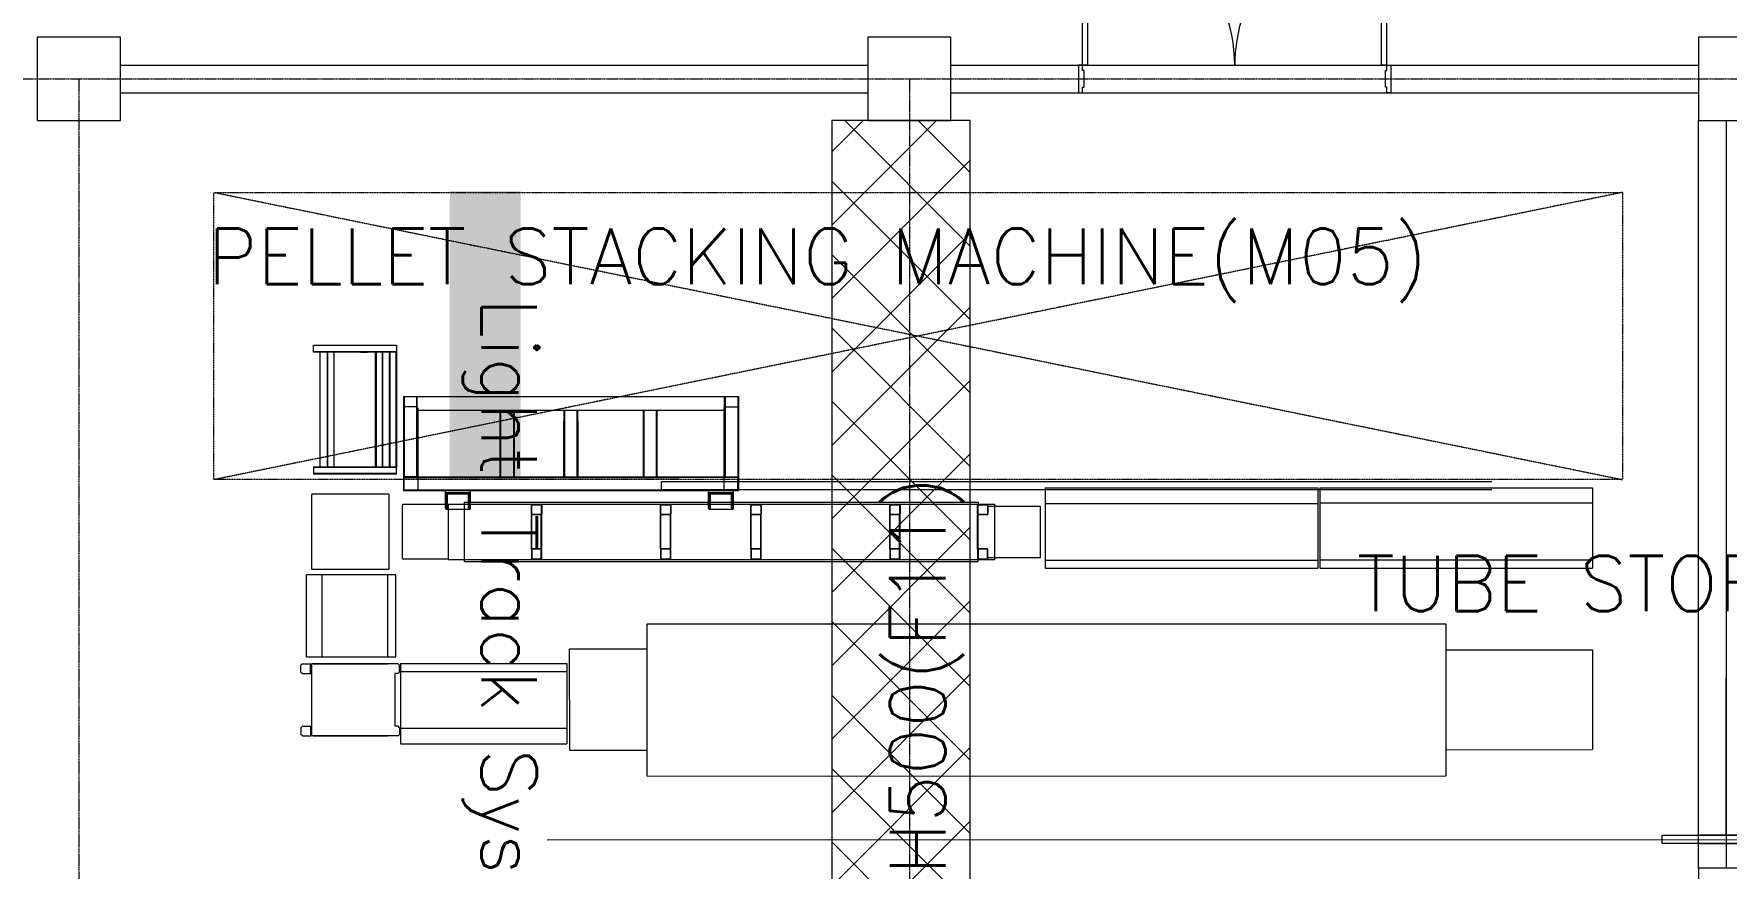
# Model space of a CAD drawing. Extents: x -59767 to 1106559, y -1290 to 1129522.
# Drawn here: x 110533 to 122758, y 260745 to 266770 of the extents above; entities that cross this region are included whole.
import ezdxf
from ezdxf.enums import TextEntityAlignment as Align

# ---------------------------------------------------------------- set-up
doc = ezdxf.new("R2010")
doc.units = 0
for name, pattern in [('CENTER', [2, 1.25, -0.25, 0.25, -0.25]), ('HID', [3, 2, -1]), ('HIDDEN', [0.375, 0.25, -0.125])]:
    doc.linetypes.add(name, pattern=pattern)
for name, color, linetype, lineweight in [('00_Crane', 1, 'CONTINUOUS', 15), ('COLUMN', 2, 'CONTINUOUS', 9), ('TEXT', 3, 'CONTINUOUS', 9), ('TRENCH', 9, 'CONTINUOUS', 9), ('WALL', 7, 'CONTINUOUS', 9), ('WALL_200', 3, 'CONTINUOUS', 9), ('중간선', 5, 'CONTINUOUS', 9), ('중심선', 1, 'CENTER', 9)]:
    doc.layers.add(name, color=color, linetype=linetype, lineweight=lineweight)
doc.styles.get("Standard").update_dxf_attribs({"font": 'romans.shx', "bigfont": 'whtgtxt.shx'})

# ---------------------------------------------------------------- blocks, each defined once
blk = doc.blocks.new('column600')
at = {"layer": 'COLUMN', "linetype": 'Continuous'}
blk.add_lwpolyline([(-300, -300), (300, -300), (300, 300), (-300, 300)], close=True, dxfattribs=at)

msp = doc.modelspace()

# ---------------------------------------------------------------- hatches: boundary and pattern name
at = {"layer": 'TRENCH'}
h = msp.add_hatch(dxfattribs=at)
h.set_pattern_fill('ANSI37', color=256, scale=3000)
h.set_pattern_definition([(45, (80395.02, 245394.85), (-265.165, 265.165), []), (135, (80395.02, 245394.85), (-265.165, -265.165), [])])
h.paths.add_polyline_path([(116298.2, 266144.8), (116298.2, 250644.9), (117298.2, 250644.9), (117298.2, 266144.8)])
at = {"layer": '중간선'}
h = msp.add_hatch(color=1, dxfattribs=at)
h.dxf.hatch_style = 1
h.paths.add_polyline_path([(113538.2, 263550.7), (114051, 263550.7), (114051, 265634.5), (113538.2, 265634.5)])

# ---------------------------------------------------------------- linework, layer by layer
at = {"layer": '00_Crane', "linetype": 'HID'}
for p, q in [((111834.4, 265624.9), (122008.5, 263550.7)), ((122008.5, 265624.9), (111834.4, 263550.7))]:
    msp.add_line(p, q, dxfattribs=at)
msp.add_lwpolyline([(111834.4, 265624.9), (122008.5, 265624.9), (122008.5, 263550.7), (111834.4, 263550.7)], close=True, dxfattribs=at)
at = {"layer": 'TRENCH'}
msp.add_lwpolyline([(117298.2, 266144.8), (116298.2, 266144.8), (116298.2, 250644.9), (117298.2, 250644.9)], close=True, dxfattribs=at)
at = {"layer": 'WALL', "color": 0}
for p, q in [((118108.2, 266544.9, -0.2), (118108.2, 267644.9, -0.2)), ((118148.2, 266544.9, -0.2), (118148.2, 267644.9, -0.2)), ((120268.2, 266544.9, -0.2), (120268.2, 267644.9, -0.2)), ((120308.2, 266544.9, -0.2), (120308.2, 267644.9, -0.2)), ((118080.2, 266524.9, -0.2), (118080.2, 266364.9, -0.2)), ((118148.2, 266544.9, -0.2), (118108.2, 266544.9, -0.2)), ((120308.2, 266544.9, -0.2), (120268.2, 266544.9, -0.2)), ((120336.2, 266524.9, -0.2), (120336.2, 266364.9, -0.2))]:
    msp.add_line(p, q, dxfattribs=at)
at = {"layer": 'WALL', "color": 0, "elevation": -0.2}
for points in [[(118080.2, 266544.9), (118080.2, 266344.9), (118108.2, 266344.9), (118108.2, 266384.9), (118120.2, 266384.9), (118120.2, 266504.9), (118108.2, 266504.9), (118108.2, 266544.9)], [(120336.2, 266544.9), (120336.2, 266344.9), (120308.2, 266344.9), (120308.2, 266384.9), (120296.2, 266384.9), (120296.2, 266504.9), (120308.2, 266504.9), (120308.2, 266544.9)]]:
    msp.add_lwpolyline(points, close=True, dxfattribs=at)
at = {"layer": 'WALL', "color": 0}
for centre, start, end in [((118108.2, 266544.9, -0.2), 0, 87.91606), ((120308.2, 266544.9, -0.2), 92.08394, 180)]:
    msp.add_arc(centre, 1100, start, end, dxfattribs=at)
at = {"layer": 'WALL_200', "ltscale": 0.5}
for p, q in [((111158.2, 266544.9), (116558.2, 266544.9)), ((117158.2, 266544.9), (121623.3, 266544.9, -1)), ((121623.3, 266544.9), (122558.2, 266544.9)), ((111158.2, 266344.9), (116558.2, 266344.9)), ((117158.2, 266344.9), (121623.3, 266344.9, -1)), ((121623.3, 266344.9), (122558.2, 266344.9))]:
    msp.add_line(p, q, dxfattribs=at)
msp.add_lwpolyline([(122758.2, 266144.9), (122758.2, 260744.9), (122558.2, 260744.9), (122558.2, 266144.9)], close=True, dxfattribs=at)
at = {"layer": '중간선', "lineweight": 9, "ltscale": 0.1}
for p, q in [((112552.3, 264521.5), (113152.3, 264521.6)), ((112552.3, 264471.5), (112552.3, 264521.5)), ((113152.3, 264518.4), (112552.3, 264518.3)), ((113152.3, 264474.8), (112552.3, 264474.7)), ((113152.3, 264471.6), (112552.3, 264471.5)), ((112599.1, 264471.5), (112599.1, 263641.5)), ((112602.3, 263641.5), (112602.3, 264471.5)), ((112652.3, 264471.5), (112652.3, 263641.5)), ((112655.5, 264471.5), (112655.5, 263641.5)), ((112699.1, 264471.5), (112699.1, 263641.5)), ((112702.3, 263641.5), (112702.3, 264471.5)), ((112893.3, 264471.5), (112943.3, 264471.5)), ((113002.3, 263641.5), (113002.3, 264471.5)), ((113005.5, 264471.5), (113005.5, 263641.5)), ((113049.1, 264471.5), (113049.1, 263641.5)), ((113052.3, 264471.5), (113052.3, 263641.5)), ((113102.3, 263641.6), (113102.3, 264471.6)), ((113105.5, 264471.6), (113105.5, 263641.6)), ((113149.1, 264471.6), (113149.1, 263641.6)), ((113152.3, 264521.6), (113152.3, 264471.6)), ((113152.3, 264471.6), (113152.3, 263641.6)), ((113152.3, 263641.6), (112552.3, 263641.5)), ((112552.3, 263641.5), (112552.3, 263591.5)), ((113152.3, 263638.4), (112552.3, 263638.3)), ((113152.3, 263594.8), (112552.3, 263594.7)), ((112552.3, 263591.5), (113152.3, 263591.6)), ((113152.3, 263641.6), (113102.3, 263641.6)), ((113152.3, 263591.6), (113152.3, 263641.6)), ((112540.9, 262900.5), (112540.8, 263446.5)), ((113096.8, 263446.6), (113096.9, 262900.6)), ((113195.3, 262982.1), (113195.3, 263365.1)), ((113525.3, 263371.1), (113201.3, 263371.1)), ((113525.3, 263373.6), (117475.3, 263373.8)), ((113645.3, 263387.6), (117355.3, 263387.8)), ((114127.3, 263302.5), (114127.3, 263364.7)), ((114130.5, 263302.5), (114130.5, 263364.7)), ((114133.7, 263371.1), (114195.9, 263371.1)), ((114133.7, 263367.9), (114195.9, 263367.9)), ((114199.1, 263364.7), (114199.1, 263302.5)), ((114202.3, 263364.7), (114202.3, 263302.5)), ((115060.3, 263302.6), (115060.3, 263364.8)), ((115063.5, 263302.6), (115063.5, 263364.8)), ((115066.7, 263371.2), (115128.9, 263371.2)), ((115066.7, 263368), (115128.9, 263368)), ((115132.1, 263364.8), (115132.1, 263302.6)), ((115135.3, 263364.8), (115135.3, 263302.6)), ((115712.8, 263302.6), (115712.8, 263364.8)), ((115716, 263302.6), (115716, 263364.8)), ((115719.2, 263371.2), (115781.4, 263371.2)), ((115719.2, 263368), (115781.4, 263368)), ((115784.6, 263364.8), (115784.6, 263302.6)), ((115787.8, 263364.8), (115787.8, 263302.6)), ((116715.8, 263302.6), (116715.8, 263364.8)), ((116719, 263302.6), (116719, 263364.8)), ((116722.2, 263371.2), (116784.4, 263371.2)), ((116722.2, 263368), (116784.4, 263368)), ((116787.6, 263364.8), (116787.6, 263302.6)), ((116790.8, 263364.8), (116790.8, 263302.6)), ((117350.8, 263302.7), (117350.8, 263364.9)), ((117354, 263302.7), (117354, 263364.9)), ((117355.3, 263387.8), (117355.3, 263373.8)), ((117357.2, 263371.3), (117419.4, 263371.3)), ((117357.2, 263368.1), (117419.4, 263368.1)), ((117422.6, 263364.9), (117422.6, 263302.7)), ((117425.8, 263364.9), (117425.8, 263302.7)), ((117425.8, 263359.8), (117461.3, 263359.8)), ((117461.3, 263359.8), (117805.3, 263359.8)), ((117475.3, 262973.8), (117475.3, 263373.8)), ((117805.3, 262987.8), (117805.3, 263359.8)), ((114127.3, 263051.1), (114127.3, 263296.1)), ((114130.5, 263051.1), (114130.5, 263296.1)), ((114195.9, 263299.3), (114133.7, 263299.3)), ((114195.9, 263296.1), (114133.7, 263296.1)), ((114199.1, 263051.1), (114199.1, 263296.1)), ((114202.3, 263051.1), (114202.3, 263296.1)), ((115060.3, 263051.2), (115060.3, 263296.2)), ((115063.5, 263051.2), (115063.5, 263296.2)), ((115128.9, 263299.4), (115066.7, 263299.4)), ((115128.9, 263296.2), (115066.7, 263296.2)), ((115132.1, 263051.2), (115132.1, 263296.2)), ((115135.3, 263051.2), (115135.3, 263296.2)), ((115712.8, 263051.2), (115712.8, 263296.2)), ((115716, 263051.2), (115716, 263296.2)), ((115781.4, 263299.4), (115719.2, 263299.4)), ((115781.4, 263296.2), (115719.2, 263296.2)), ((115784.6, 263051.2), (115784.6, 263296.2)), ((115787.8, 263051.2), (115787.8, 263296.2)), ((116715.8, 263051.2), (116715.8, 263296.2)), ((116719, 263051.2), (116719, 263296.2)), ((116784.4, 263299.4), (116722.2, 263299.4)), ((116784.4, 263296.2), (116722.2, 263296.2)), ((116787.6, 263051.2), (116787.6, 263296.2)), ((116790.8, 263051.2), (116790.8, 263296.2)), ((117350.8, 263051.3), (117350.8, 263296.3)), ((117354, 263051.3), (117354, 263296.3)), ((117419.4, 263299.5), (117357.2, 263299.5)), ((117419.4, 263296.3), (117357.2, 263296.3)), ((113525.3, 262976.1), (113201.3, 262976.1)), ((113525.3, 262973.6), (117475.3, 262973.8)), ((114127.3, 263044.7), (114127.3, 262982.5)), ((114130.5, 263044.7), (114130.5, 262982.5)), ((114195.9, 263051.1), (114133.7, 263051.1)), ((114195.9, 263047.9), (114133.7, 263047.9)), ((114133.7, 262979.3), (114195.9, 262979.3)), ((114133.7, 262976.1), (114195.9, 262976.1)), ((114199.1, 262982.5), (114199.1, 263044.7)), ((114202.3, 262982.5), (114202.3, 263044.7)), ((115060.3, 263044.8), (115060.3, 262982.6)), ((115063.5, 263044.8), (115063.5, 262982.6)), ((115128.9, 263051.2), (115066.7, 263051.2)), ((115128.9, 263048), (115066.7, 263048)), ((115066.7, 262979.4), (115128.9, 262979.4)), ((115066.7, 262976.2), (115128.9, 262976.2)), ((115132.1, 262982.6), (115132.1, 263044.8)), ((115135.3, 262982.6), (115135.3, 263044.8)), ((115712.8, 263044.8), (115712.8, 262982.6)), ((115716, 263044.8), (115716, 262982.6)), ((115781.4, 263051.2), (115719.2, 263051.2)), ((115781.4, 263048), (115719.2, 263048)), ((115719.2, 262979.4), (115781.4, 262979.4)), ((115719.2, 262976.2), (115781.4, 262976.2)), ((115784.6, 262982.6), (115784.6, 263044.8)), ((115787.8, 262982.6), (115787.8, 263044.8)), ((116715.8, 263044.8), (116715.8, 262982.6)), ((116719, 263044.8), (116719, 262982.6)), ((116784.4, 263051.2), (116722.2, 263051.2)), ((116784.4, 263048), (116722.2, 263048)), ((116722.2, 262979.4), (116784.4, 262979.4)), ((116722.2, 262976.2), (116784.4, 262976.2)), ((116787.6, 262982.6), (116787.6, 263044.8)), ((116790.8, 262982.6), (116790.8, 263044.8)), ((117350.8, 263044.9), (117350.8, 262982.7)), ((117354, 263044.9), (117354, 262982.7)), ((117355.3, 262959.8), (117355.3, 262973.8)), ((117419.4, 263051.3), (117357.2, 263051.3)), ((117419.4, 263048.1), (117357.2, 263048.1)), ((117357.2, 262979.5), (117419.4, 262979.5)), ((117357.2, 262976.3), (117419.4, 262976.3)), ((117422.6, 262982.7), (117422.6, 263044.9)), ((117425.8, 262982.7), (117425.8, 263044.9)), ((117425.8, 262987.8), (117461.3, 262987.8)), ((117461.3, 262987.8), (117805.3, 262987.8)), ((112502.9, 262270), (112502.9, 262863.5)), ((113096.9, 262900.6), (112540.9, 262900.5)), ((112614.9, 262270), (112614.9, 262863.5)), ((113089.9, 262270.1), (113089.9, 262863.6)), ((113148.9, 262270.1), (113148.9, 262863.6)), ((113645.3, 262959.6), (117355.3, 262959.8)), ((112472.9, 262220), (112462.9, 262210)), ((112462.9, 262161), (112462.9, 262210)), ((112462.9, 262161), (112472.9, 262151)), ((112472.9, 262220), (112536.9, 262220)), ((112472.9, 262151), (112536.9, 262151)), ((112531.9, 262151), (112531.9, 262220)), ((112536.9, 262151), (112536.9, 262220)), ((112536.9, 262215), (112536.9, 262165)), ((113164.9, 262220.1), (112540.9, 262220)), ((112541, 261700), (112540.9, 262220)), ((112550.5, 262220), (113087.3, 262220.1)), ((113086.9, 262220.1), (112550.9, 262220)), ((113140.9, 262151.1), (113140.9, 261769.1)), ((113164.9, 262220.1), (113174.9, 262210.1)), ((113174.9, 262161.1), (113164.9, 262151.1)), ((113174.9, 262161.1), (113174.9, 262210.1)), ((113182.4, 262223.6), (114382.4, 262223.6)), ((113182.4, 262164.6), (114382.4, 262164.6)), ((112462.9, 261759), (112472.9, 261769)), ((112462.9, 261759), (112463, 261710)), ((112472.9, 261769), (112536.9, 261769)), ((112531.9, 261769), (112532, 261700)), ((112536.9, 261769), (112537, 261700)), ((112537, 261705), (112536.9, 261755)), ((113174.9, 261759.1), (113164.9, 261769.1)), ((113174.9, 261759.1), (113175, 261710.1)), ((113182.4, 261755.6), (114382.4, 261755.6)), ((112473, 261700), (112463, 261710)), ((112473, 261700), (112537, 261700)), ((113165, 261700.1), (112541, 261700)), ((112550.6, 261700), (113087.4, 261700.1)), ((113087, 261700.1), (112551, 261700)), ((113165, 261700.1), (113175, 261710.1)), ((113182.4, 261643.6), (114382.4, 261643.6))]:
    msp.add_line(p, q, dxfattribs=at)
at = {"layer": '중간선', "lineweight": 9}
for p, q in [((113202.8, 264151.6), (115622.8, 264151.7)), ((113202.8, 264151.6), (113202.8, 263471.6)), ((113297.8, 264076.6), (113212.8, 264076.6)), ((113307.8, 264066.6), (113297.8, 264076.6)), ((113302.8, 264071.6), (113302.8, 264151.6)), ((113307.8, 264066.6), (113307.8, 263481.6)), ((115527.8, 264076.7), (115517.8, 264066.7)), ((115517.8, 264066.7), (115517.8, 263481.7)), ((115522.8, 264071.7), (115522.8, 264151.7)), ((115527.8, 264076.7), (115612.8, 264076.7)), ((115612.8, 264076.7), (115622.8, 264066.7)), ((115622.8, 264151.7), (115622.8, 263471.7)), ((113307.8, 264051.6), (115517.8, 264051.7)), ((113902.8, 263944.1), (113902.8, 264051.6)), ((114002.8, 264051.6), (114002.8, 263944.1)), ((113302.8, 263571.6), (115517.8, 263571.7)), ((113307.8, 263571.6), (113952.8, 263571.6)), ((113202.8, 263471.6), (115622.8, 263471.7)), ((113297.8, 263471.6), (113307.8, 263481.6)), ((113507.8, 263457.6), (113507.8, 263471.6)), ((113507.8, 263342.6), (113507.8, 263457.6)), ((113507.8, 263457.6), (113687.8, 263457.6)), ((113687.8, 263457.6), (113687.8, 263471.6)), ((113687.8, 263342.6), (113687.8, 263457.6)), ((115066.3, 263535.9), (121066.3, 263535.9)), ((115066.3, 263475.9), (115066.3, 263535.9)), ((121066.3, 263475.9), (115066.3, 263475.9)), ((115407.8, 263457.7), (115407.8, 263471.7)), ((115407.8, 263342.7), (115407.8, 263457.7)), ((115407.8, 263457.7), (115587.8, 263457.7)), ((115527.8, 263471.7), (115517.8, 263481.7)), ((115587.8, 263457.7), (115587.8, 263471.7)), ((115587.8, 263342.7), (115587.8, 263457.7)), ((117838.3, 263490.3), (119808.3, 263490.4)), ((117838.3, 263490.3), (117838.3, 262910.3)), ((119808.3, 263490.4), (119808.3, 262910.4)), ((119823.3, 263490.4), (121793.3, 263490.5)), ((119823.3, 263490.4), (119823.3, 262910.4)), ((121793.3, 263490.5), (121793.3, 262910.5)), ((113096.8, 263446.6), (112540.8, 263446.5)), ((113507.8, 263448.6), (113687.8, 263448.6)), ((113512.8, 263347.6), (113512.8, 263448.6)), ((113512.8, 263413.6), (113521.8, 263413.6)), ((113512.8, 263347.6), (113521.8, 263347.6)), ((113512.8, 263337.6), (113682.8, 263337.6)), ((113521.8, 263347.6), (113521.8, 263448.6)), ((113525.3, 263373.6), (113525.3, 262973.6)), ((113645.3, 262959.6), (113645.3, 263387.6)), ((113673.8, 263347.6), (113673.8, 263448.6)), ((113673.8, 263413.6), (113682.8, 263413.6)), ((113673.8, 263347.6), (113682.8, 263347.6)), ((113682.8, 263347.6), (113682.8, 263448.6)), ((115407.8, 263448.7), (115587.8, 263448.7)), ((115412.8, 263347.7), (115412.8, 263448.7)), ((115412.8, 263413.7), (115421.8, 263413.7)), ((115412.8, 263347.7), (115421.8, 263347.7)), ((115412.8, 263337.7), (115582.8, 263337.7)), ((115421.8, 263347.7), (115421.8, 263448.7)), ((115573.8, 263347.7), (115573.8, 263448.7)), ((115573.8, 263413.7), (115582.8, 263413.7)), ((115573.8, 263347.7), (115582.8, 263347.7)), ((115582.8, 263347.7), (115582.8, 263448.7)), ((117838.3, 263378.3), (119808.3, 263378.4)), ((121793.3, 263380.5), (119823.3, 263380.4)), ((117838.3, 262969.3), (119808.3, 262969.4)), ((121793.3, 262969.5), (119823.3, 262969.4)), ((113148.9, 262863.6), (112502.9, 262863.5)), ((117838.3, 262910.3), (119808.3, 262910.4)), ((119823.3, 262910.4), (121793.3, 262910.5)), ((112502.9, 262270), (113148.9, 262270.1)), ((114403.9, 261595.1), (114403.8, 262325.1)), ((114963.8, 262325.1), (114403.8, 262325.1)), ((113164.9, 262151.1), (113140.9, 262151.1)), ((113182.4, 262223.6), (113182.4, 261643.6)), ((114382.4, 262223.6), (114382.4, 261643.6)), ((122758.2, 260982.3), (122758.2, 262114.3)), ((113164.9, 261769.1), (113140.9, 261769.1)), ((114963.9, 261595.1), (114403.9, 261595.1)), ((114241, 260948.8), (123490.5, 260952.6)), ((125919.2, 260922.4), (122293.1, 260922.6)), ((122293.2, 260982.6), (125919.2, 260982.4)), ((122532.3, 260982.4), (127032.3, 260982.1)), ((127032.3, 260922.1), (122532.3, 260922.4)), ((127183.2, 260982), (122567.3, 260982.4)), ((122567.3, 260922.4), (127183.1, 260922)), ((122788.2, 260982.3), (122758.2, 260982.3))]:
    msp.add_line(p, q, dxfattribs=at)
at = {"layer": '중간선', "linetype": 'HIDDEN', "lineweight": 9}
for p, q in [((113207.3, 264151.6), (113207.3, 263571.6)), ((113298.3, 264151.6), (113298.3, 263571.6)), ((113302.8, 264071.6), (113302.8, 263571.6)), ((115522.8, 264071.7), (115522.8, 263571.7)), ((115527.3, 264151.7), (115527.3, 263571.7)), ((115618.3, 264151.7), (115618.3, 263571.7)), ((113307.8, 264051.6), (113302.8, 264051.6)), ((113902.8, 263571.6), (113902.8, 263944.1)), ((113907.3, 263571.6), (113907.3, 264051.6)), ((113998.3, 264051.6), (113998.3, 263571.6)), ((114002.8, 263944.1), (114002.8, 263571.6)), ((114362.8, 264051.6), (114362.8, 263571.6)), ((114362.8, 263571.6), (114362.8, 263971.6)), ((114367.3, 264051.6), (114367.3, 263571.6)), ((114367.3, 263571.6), (114367.3, 263971.6)), ((114458.3, 263571.6), (114458.3, 264051.6)), ((114458.3, 263971.6), (114458.3, 263571.6)), ((114462.8, 263571.6), (114462.8, 264051.6)), ((114462.8, 263971.6), (114462.8, 263571.6)), ((114936.8, 263571.6), (114936.8, 264051.6)), ((114941.3, 263571.6), (114941.3, 264051.6)), ((115032.3, 263571.6), (115032.3, 264051.6)), ((115036.8, 263571.6), (115036.8, 264051.6)), ((115517.8, 264051.7), (115522.8, 264051.7)), ((113307.8, 263571.6), (113202.8, 263571.6)), ((115517.8, 263571.7), (115622.8, 263571.7)), ((113202.8, 263567.1), (115622.8, 263567.2)), ((113212.8, 263471.6), (113202.8, 263481.6)), ((113202.8, 263476.1), (115622.8, 263476.2)), ((113207.3, 263476.1), (113207.3, 263567.1)), ((113207.3, 263476.1), (113207.3, 263567.1)), ((115612.8, 263471.7), (115622.8, 263481.7)), ((115618.3, 263476.2), (115618.3, 263567.2))]:
    msp.add_line(p, q, dxfattribs=at)
at = {"layer": '중간선', "linetype": 'Continuous', "lineweight": 9}
for p, q in [((114963.8, 262510.1), (120733.8, 262510.4)), ((114963.9, 261410.1), (114963.8, 262510.1)), ((120733.8, 262510.4), (120733.9, 261410.4)), ((120733.8, 262320.4), (121793.8, 262320.5)), ((121793.8, 262320.5), (121793.9, 261600.5)), ((120733.9, 261600.4), (121793.9, 261600.5)), ((114963.9, 261410.1), (120733.9, 261410.4))]:
    msp.add_line(p, q, dxfattribs=at)
at = {"layer": '중간선'}
msp.add_line((122293.2, 260982.6), (122293.1, 260922.6), dxfattribs=at)
at = {"layer": '중간선', "lineweight": 9, "ltscale": 0.1}
for centre, radius, start, end in [((113201.3, 263365.1), 6, 90.0029, 180.0029), ((114133.7, 263364.7), 6.4, 90.0029, 180.0029), ((114133.7, 263364.7), 3.2, 90.0029, 180.0029), ((114195.9, 263364.7), 6.4, 0.0029, 90.0029), ((114195.9, 263364.7), 3.2, 0.0029, 90.0029), ((115066.7, 263364.8), 6.4, 90.0029, 180.0029), ((115066.7, 263364.8), 3.2, 90.0029, 180.0029), ((115128.9, 263364.8), 6.4, 0.0029, 90.0029), ((115128.9, 263364.8), 3.2, 0.0029, 90.0029), ((115719.2, 263364.8), 6.4, 90.0029, 180.0029), ((115719.2, 263364.8), 3.2, 90.0029, 180.0029), ((115781.4, 263364.8), 6.4, 0.0029, 90.0029), ((115781.4, 263364.8), 3.2, 0.0029, 90.0029), ((116722.2, 263364.8), 6.4, 90.0029, 180.0029), ((116722.2, 263364.8), 3.2, 90.0029, 180.0029), ((116784.4, 263364.8), 6.4, 0.0029, 90.0029), ((116784.4, 263364.8), 3.2, 0.0029, 90.0029), ((117357.2, 263364.9), 6.4, 90.0029, 180.0029), ((117357.2, 263364.9), 3.2, 90.0029, 180.0029), ((117419.4, 263364.9), 6.4, 0.0029, 90.0029), ((117419.4, 263364.9), 3.2, 0.0029, 90.0029), ((114133.7, 263302.5), 6.4, 180.0029, 270.0029), ((114133.7, 263302.5), 3.2, 180.0029, 270.0029), ((114195.9, 263302.5), 3.2, 270.0029, 0.0029), ((114195.9, 263302.5), 6.4, 270.0029, 0.0029), ((115066.7, 263302.6), 6.4, 180.0029, 270.0029), ((115066.7, 263302.6), 3.2, 180.0029, 270.0029), ((115128.9, 263302.6), 3.2, 270.0029, 0.0029), ((115128.9, 263302.6), 6.4, 270.0029, 0.0029), ((115719.2, 263302.6), 6.4, 180.0029, 270.0029), ((115719.2, 263302.6), 3.2, 180.0029, 270.0029), ((115781.4, 263302.6), 3.2, 270.0029, 0.0029), ((115781.4, 263302.6), 6.4, 270.0029, 0.0029), ((116722.2, 263302.6), 6.4, 180.0029, 270.0029), ((116722.2, 263302.6), 3.2, 180.0029, 270.0029), ((116784.4, 263302.6), 3.2, 270.0029, 0.0029), ((116784.4, 263302.6), 6.4, 270.0029, 0.0029), ((117357.2, 263302.7), 6.4, 180.0029, 270.0029), ((117357.2, 263302.7), 3.2, 180.0029, 270.0029), ((117419.4, 263302.7), 3.2, 270.0029, 0.0029), ((117419.4, 263302.7), 6.4, 270.0029, 0.0029), ((113201.3, 262982.1), 6, 180.0029, 270.0029), ((114133.7, 263044.7), 6.4, 90.0029, 180.0029), ((114133.7, 262982.5), 6.4, 180.0029, 270.0029), ((114133.7, 263044.7), 3.2, 90.0029, 180.0029), ((114133.7, 262982.5), 3.2, 180.0029, 270.0029), ((114195.9, 263044.7), 6.4, 0.0029, 90.0029), ((114195.9, 263044.7), 3.2, 0.0029, 90.0029), ((114195.9, 262982.5), 6.4, 270.0029, 0.0029), ((114195.9, 262982.5), 3.2, 270.0029, 0.0029), ((115066.7, 263044.8), 6.4, 90.0029, 180.0029), ((115066.7, 262982.6), 6.4, 180.0029, 270.0029), ((115066.7, 263044.8), 3.2, 90.0029, 180.0029), ((115066.7, 262982.6), 3.2, 180.0029, 270.0029), ((115128.9, 263044.8), 6.4, 0.0029, 90.0029), ((115128.9, 263044.8), 3.2, 0.0029, 90.0029), ((115128.9, 262982.6), 6.4, 270.0029, 0.0029), ((115128.9, 262982.6), 3.2, 270.0029, 0.0029), ((115719.2, 263044.8), 6.4, 90.0029, 180.0029), ((115719.2, 262982.6), 6.4, 180.0029, 270.0029), ((115719.2, 263044.8), 3.2, 90.0029, 180.0029), ((115719.2, 262982.6), 3.2, 180.0029, 270.0029), ((115781.4, 263044.8), 6.4, 0.0029, 90.0029), ((115781.4, 263044.8), 3.2, 0.0029, 90.0029), ((115781.4, 262982.6), 6.4, 270.0029, 0.0029), ((115781.4, 262982.6), 3.2, 270.0029, 0.0029), ((116722.2, 263044.8), 6.4, 90.0029, 180.0029), ((116722.2, 262982.6), 6.4, 180.0029, 270.0029), ((116722.2, 263044.8), 3.2, 90.0029, 180.0029), ((116722.2, 262982.6), 3.2, 180.0029, 270.0029), ((116784.4, 263044.8), 6.4, 0.0029, 90.0029), ((116784.4, 263044.8), 3.2, 0.0029, 90.0029), ((116784.4, 262982.6), 6.4, 270.0029, 0.0029), ((116784.4, 262982.6), 3.2, 270.0029, 0.0029), ((117357.2, 263044.9), 6.4, 90.0029, 180.0029), ((117357.2, 262982.7), 6.4, 180.0029, 270.0029), ((117357.2, 263044.9), 3.2, 90.0029, 180.0029), ((117357.2, 262982.7), 3.2, 180.0029, 270.0029), ((117419.4, 263044.9), 6.4, 0.0029, 90.0029), ((117419.4, 263044.9), 3.2, 0.0029, 90.0029), ((117419.4, 262982.7), 6.4, 270.0029, 0.0029), ((117419.4, 262982.7), 3.2, 270.0029, 0.0029)]:
    msp.add_arc(centre, radius, start, end, dxfattribs=at)
at = {"layer": '중간선', "lineweight": 9}
for centre, start, end in [((113512.8, 263342.6), 180.0029, 270.0029), ((113682.8, 263342.6), 270.0029, 0.0029), ((115412.8, 263342.7), 180.0029, 270.0029), ((115582.8, 263342.7), 270.0029, 0.0029)]:
    msp.add_arc(centre, 5, start, end, dxfattribs=at)
at = {"layer": '중심선'}
for p, q in [((28557.7, 266444.9), (154858.2, 266444.9)), ((110858.2, 266444.9), (110858.2, 240444.9)), ((116858.2, 266444.9), (116858.2, 240444.9))]:
    msp.add_line(p, q, dxfattribs=at)

# ---------------------------------------------------------------- block references
at = {"layer": 'COLUMN', "linetype": 'Continuous'}
for p in [(110858.2, 266444.9), (116858.2, 266444.9), (122858.2, 266444.9), (122857.7, 260444.9)]:
    msp.add_blockref('column600', p, dxfattribs=at)

# ---------------------------------------------------------------- texts
at = {"layer": 'TEXT', "lineweight": 9}
for s, p in [('PELLET STACKING MACHINE(M05)', (111787.7, 264963.1)), ('TUBE STORAGE RACK(M04)', (120090.1, 262600.6))]:
    msp.add_text(s, height=400, dxfattribs=at).set_placement(p)
msp.add_text('Light Track System(0.5TON)', height=400, rotation=270, dxfattribs=at).set_placement((113646.5, 264864.7), align=Align.BOTTOM_LEFT)
msp.add_text('TRENCH,W800xH500(F11)', height=400, rotation=90, dxfattribs=at).set_placement((117117.7, 256719.4))

doc.saveas('drawing.dxf')
